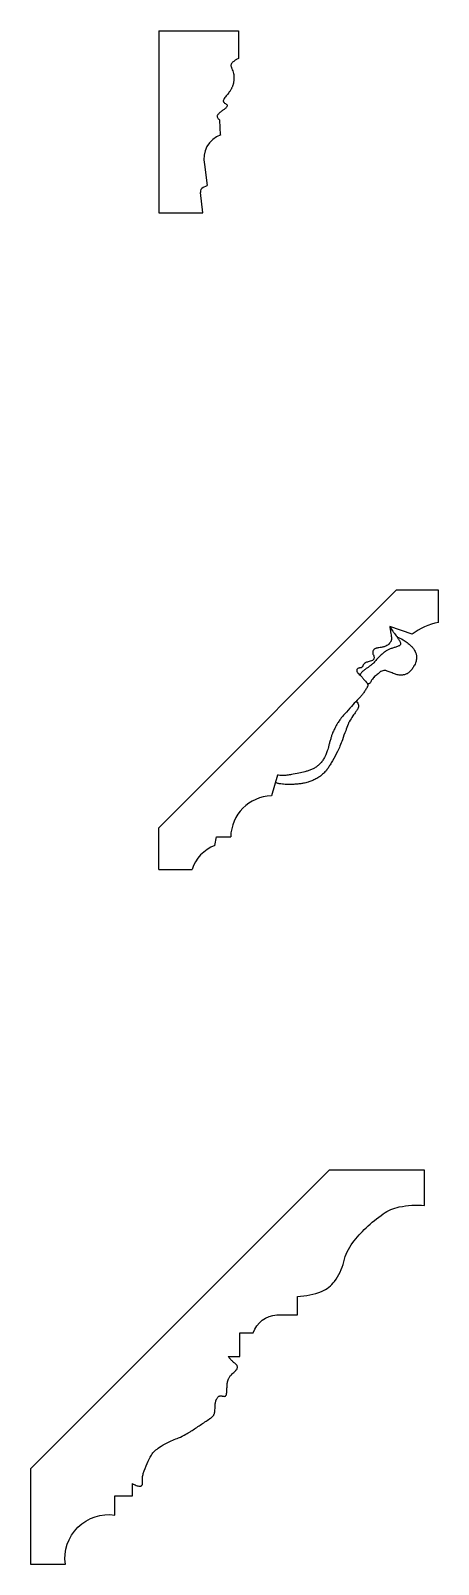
# Model space of a CAD drawing. Header units: millimetres. Extents: x 119.1 to 211.3, y 226 to 289.5.
# Drawn here: x 169.9 to 174.05, y 242.56 to 258.17 of the extents above; entities that cross this region are included whole.
import ezdxf

# ---------------------------------------------------------------- set-up
doc = ezdxf.new("R2010")
doc.units = ezdxf.units.MM

msp = doc.modelspace()

# ---------------------------------------------------------------- linework, layer by layer
at = {"color": 0}
for p, q in [((171.202, 258.17), (172.015, 258.17)), ((171.202, 258.17), (171.202, 256.317)), ((172.015, 258.17), (172.015, 257.888)), ((171.833, 257.109), (171.824, 257.261)), ((171.667, 256.808), (171.694, 256.595)), ((171.653, 256.574), (171.694, 256.595)), ((171.653, 256.317), (171.627, 256.523)), ((171.202, 256.317), (171.653, 256.317)), ((173.625, 252.48), (171.202, 250.057)), ((173.625, 252.48), (174.049, 252.48)), ((174.049, 252.48), (174.049, 252.148)), ((173.782, 252.029), (173.554, 252.106)), ((172.412, 250.595), (172.35, 250.384)), ((171.202, 249.633), (171.202, 250.057)), ((171.774, 249.878), (171.789, 249.967)), ((171.789, 249.967), (171.936, 249.967)), ((171.202, 249.633), (171.542, 249.633))]:
    msp.add_line(p, q, dxfattribs=at)
at = {"color": 0, "flags": 128}
for points in [[(172.015, 257.888, 0.012039), (171.999, 257.88, 0.019783), (171.989, 257.874, 0.01326), (171.958, 257.852, 0.039265), (171.949, 257.843, 0.059567), (171.942, 257.835, 0.068191), (171.939, 257.826, 0.064556), (171.937, 257.815, 0.0793), (171.939, 257.807, 0.030324), (171.942, 257.798, -0.019612), (171.947, 257.786, -0.017467), (171.965, 257.734, -0.054689), (171.968, 257.717, -0.015128), (171.968, 257.707, -0.01195), (171.968, 257.694, -0.010045), (171.967, 257.665, -0.01914), (171.965, 257.65, -0.010708), (171.963, 257.638, -0.012919), (171.961, 257.629, -0.011741), (171.957, 257.617, -0.012441), (171.954, 257.607, -0.01403), (171.95, 257.596, -0.013173), (171.945, 257.585, -0.013393), (171.939, 257.574, -0.013941), (171.932, 257.563, -0.011215), (171.925, 257.552, -0.009534), (171.917, 257.54, -0.013707), (171.912, 257.534, 0.004955), (171.898, 257.517, 0.023132), (171.87, 257.479, 0.054272), (171.861, 257.462, 0.114943), (171.86, 257.452, 0.116128), (171.863, 257.444, 0.149709), (171.873, 257.434, -0.101132), (171.89, 257.422, -0.024701), (171.899, 257.412, -0.100527), (171.9, 257.408, -0.162665), (171.899, 257.402, -0.087331), (171.893, 257.392, -0.014766), (171.884, 257.383, -0.014025), (171.874, 257.374, -0.023403), (171.849, 257.355, 0.024634), (171.824, 257.336, 0.020602), (171.815, 257.327, 0.018697), (171.805, 257.316, 0.078466), (171.799, 257.306, 0.103553), (171.797, 257.297, 0.101567), (171.798, 257.292, 0.035637), (171.805, 257.279, 0.063441), (171.813, 257.27, 0.055858), (171.824, 257.261)], [(173.554, 252.106, -0.003759), (173.561, 252.066, -0.005231), (173.565, 252.037, -0.000464), (173.57, 252.008, -0.00204), (173.571, 252.001, -0.041231), (173.571, 251.984, -0.039041), (173.57, 251.966, -0.083569), (173.564, 251.952, -0.058944), (173.552, 251.936, -0.034147), (173.537, 251.922, -0.043043), (173.524, 251.913, -0.024705), (173.503, 251.903, -0.047121), (173.492, 251.899, -0.006873), (173.478, 251.896, -0.00455), (173.456, 251.892, -0.012452), (173.434, 251.889, 0.019104), (173.419, 251.886, 0.046145), (173.413, 251.884, 0.030681), (173.403, 251.88, 0.050777), (173.397, 251.875, 0.037859), (173.39, 251.868, 0.058359), (173.385, 251.86, 0.068069), (173.382, 251.852, 0.054843), (173.381, 251.846, 0.031886), (173.382, 251.835, 0.104271), (173.388, 251.818, -0.107413), (173.394, 251.801, -0.035545), (173.395, 251.792, -0.040778), (173.394, 251.783, -0.067435), (173.391, 251.774, -0.089278), (173.387, 251.768, -0.080473), (173.379, 251.762, -0.030454), (173.356, 251.753, -0.036815), (173.336, 251.747, 0.04545), (173.319, 251.743, 0.054473), (173.307, 251.736, 0.038465), (173.29, 251.724, 0.168676), (173.281, 251.706, -0.212849), (173.272, 251.692, -0.033355), (173.264, 251.688, -0.038184), (173.257, 251.686, -0.078313), (173.248, 251.685, 0.083328), (173.239, 251.683, 0.081841), (173.231, 251.68, 0.069713), (173.224, 251.673, 0.080561), (173.219, 251.665, 0.104911), (173.218, 251.657, 0.063549), (173.22, 251.649, 0.073367), (173.224, 251.642, 0.017774), (173.23, 251.634, 0.019916), (173.236, 251.628, 0.027518), (173.252, 251.612, -0.034236), (173.266, 251.6, -0.006574), (173.268, 251.597, -0.000882), (173.289, 251.573, -0.012076), (173.327, 251.526, -0.071079), (173.332, 251.517, -0.120464), (173.333, 251.51, -0.083603), (173.331, 251.501, -0.010923), (173.326, 251.492, -0.013435), (173.322, 251.484, -0.006635), (173.312, 251.468, -0.006692), (173.302, 251.452, -0.016351), (173.281, 251.423, -0.016667), (173.259, 251.396, -0.014375), (173.224, 251.358, 0.008521), (173.164, 251.294, 0.003241), (173.096, 251.218, 0.008461), (173.07, 251.189, 0.01729), (173.052, 251.165, 0.01259), (173.029, 251.131, 0.013526), (173.01, 251.101, 0.013438), (172.994, 251.069, 0.01424), (172.976, 251.032, 0.019778), (172.965, 251.004, 0.007981), (172.956, 250.974, 0.006486), (172.945, 250.937, 0.009466), (172.936, 250.903, -0.008119), (172.927, 250.868, -0.016132), (172.919, 250.842, -0.010492), (172.904, 250.801, -0.033764), (172.89, 250.773, -0.026445), (172.869, 250.739, -0.039243), (172.847, 250.712, -0.038168), (172.82, 250.688, -0.02863), (172.788, 250.667, -0.032318), (172.758, 250.652, -0.016099), (172.723, 250.639, -0.018198), (172.691, 250.629, -0.014852), (172.63, 250.614, -0.011808), (172.553, 250.6, -0.008008), (172.532, 250.597, -0.003289), (172.483, 250.591, -0.041763), (172.458, 250.59, -0.022519), (172.412, 250.595)], [(173.554, 252.106, 0.004682), (173.585, 252.061, 0.007313), (173.605, 252.032, 0.001424), (173.632, 251.996, -0.005671), (173.638, 251.987, -0.011173), (173.644, 251.978, -0.006503), (173.653, 251.964, -0.031686), (173.658, 251.955, -0.020756), (173.663, 251.942, -0.070967), (173.665, 251.933, -0.07585), (173.664, 251.924, -0.106979), (173.659, 251.915, -0.132121), (173.653, 251.911, -0.008929), (173.641, 251.907, -0.003086), (173.607, 251.895, -0.002974), (173.576, 251.885, 0.005538), (173.559, 251.879, 0.039356), (173.544, 251.873, 0.020414), (173.518, 251.858, 0.029884), (173.488, 251.835, 0.021336), (173.448, 251.8, 0.022731), (173.413, 251.762, -0.028013), (173.385, 251.732, -0.007935), (173.361, 251.711, -0.017252), (173.35, 251.702, -0.024445), (173.335, 251.691, 0.015074), (173.31, 251.675, 0.014265), (173.299, 251.667, 0.006205), (173.274, 251.646, 0.077582), (173.264, 251.634, 0.041457), (173.25, 251.608)], [(173.627, 252.002, -0.034834), (173.69, 251.973, -0.046874), (173.732, 251.944, -0.005564), (173.77, 251.911, -0.02729), (173.778, 251.903, -0.032298), (173.8, 251.876, -0.041987), (173.813, 251.852, -0.018881), (173.82, 251.836, -0.027987), (173.824, 251.824, -0.027307), (173.827, 251.809, -0.032102), (173.828, 251.795, -0.028896), (173.828, 251.781, -0.026613), (173.825, 251.766, -0.022962), (173.823, 251.754, -0.014508), (173.817, 251.737, -0.036473), (173.806, 251.714, -0.024641), (173.787, 251.682, -0.03575), (173.764, 251.653, -0.05119), (173.745, 251.637, -0.025594), (173.731, 251.627, -0.036714), (173.72, 251.622, -0.026196), (173.705, 251.617, -0.03059), (173.691, 251.614, -0.022954), (173.676, 251.613, -0.021735), (173.66, 251.612, -0.023873), (173.639, 251.614, -0.048763), (173.629, 251.616, -0.012585), (173.612, 251.623, 0.005351), (173.57, 251.638, 0.002558), (173.527, 251.654, 0.008942), (173.515, 251.658, 0.0904), (173.504, 251.659, 0.0459), (173.485, 251.656, 0.037315), (173.465, 251.65, 0.075762), (173.457, 251.645, 0.002838), (173.444, 251.634, 0.001129), (173.411, 251.606, 0.000443), (173.391, 251.589, 0.002865), (173.388, 251.586, 0.058641), (173.385, 251.583, 0.009747), (173.37, 251.561, 0.054279), (173.362, 251.544, -0.085355), (173.355, 251.533, -0.084545), (173.352, 251.531, -0.036883), (173.344, 251.526, -0.0827), (173.337, 251.525, -0.063869), (173.329, 251.525)], [(173.214, 251.345, -0.081497), (173.229, 251.326, -0.100944), (173.235, 251.308, -0.016675), (173.236, 251.293, -0.060049), (173.236, 251.288, -0.037316), (173.233, 251.278, -0.038512), (173.229, 251.269, -0.045246), (173.211, 251.241, 0.027366), (173.179, 251.197, 0.006269), (173.142, 251.138, 0.034441), (173.136, 251.126, 0.008255), (173.131, 251.113, 0.001674), (173.106, 251.047, 0.005262), (173.072, 250.955, -0.007362), (173.047, 250.889, -0.023852), (173.023, 250.837, -0.012395), (172.971, 250.739, -0.009054), (172.948, 250.7, -0.010711), (172.927, 250.667, -0.030466), (172.903, 250.636, -0.026563), (172.871, 250.604, -0.035048), (172.84, 250.579, -0.031068), (172.801, 250.556, -0.022947), (172.76, 250.536, -0.027385), (172.723, 250.524, -0.017988), (172.676, 250.512, -0.024439), (172.64, 250.506, -0.011014), (172.599, 250.502, -0.010764), (172.557, 250.5, -0.009717), (172.505, 250.5, -0.015247), (172.472, 250.502, -0.016475), (172.462, 250.503, -0.005014), (172.43, 250.508, -0.039795), (172.415, 250.511, -0.022393), (172.39, 250.521)]]:
    msp.add_lwpolyline(points, format="xyb", dxfattribs=at)
at = {"color": 0}
msp.add_lwpolyline([(170.252, 242.565, -0.498617), (170.757, 243.066), (170.757, 243.26), (170.935, 243.26), (170.935, 243.388, 0.079578), (170.972, 243.368, 0.084416), (171.011, 243.361, 0.001088), (171.017, 243.361, 0.026925), (171.018, 243.361, 0.016938), (171.02, 243.361, 0.015162), (171.023, 243.362, 0.044553), (171.025, 243.363, 0.024032), (171.027, 243.364, 0.125265), (171.032, 243.369, 0.089676), (171.036, 243.377, 0.008443), (171.037, 243.382, 0.022426), (171.037, 243.383, 0.009371), (171.037, 243.393, 0.016341), (171.037, 243.399, 0.001886), (171.037, 243.407, -0.001569), (171.037, 243.415, -0.000849), (171.037, 243.422, -0.000468), (171.037, 243.433, -0.0177), (171.037, 243.435, -0.002127), (171.038, 243.45, -0.063037), (171.045, 243.489, -0.022788), (171.084, 243.591, -0.037551), (171.128, 243.676, -0.066814), (171.162, 243.718, -0.042062), (171.21, 243.756, -0.028833), (171.287, 243.8, -0.023634), (171.405, 243.852, 0.037179), (171.479, 243.888, 0.001154), (171.503, 243.901, 0.012788), (171.505, 243.902, 0.000972), (171.516, 243.91, 0.000812), (171.53, 243.918, 0.002027), (171.625, 243.982, -0.002443), (171.72, 244.045, -0.001963), (171.726, 244.049, 0.003031), (171.733, 244.053, 0.020722), (171.737, 244.056, 0.011283), (171.744, 244.062, 0.020201), (171.748, 244.066, 0.013933), (171.754, 244.072, 0.027755), (171.757, 244.076, 0.020089), (171.762, 244.083, 0.045044), (171.767, 244.094, 0.039427), (171.771, 244.108, 0.006585), (171.772, 244.113, 0.002819), (171.773, 244.123, 0.042527), (171.777, 244.177, -0.060123), (171.781, 244.216, -0.008985), (171.784, 244.226, -0.016833), (171.785, 244.231, -0.014509), (171.788, 244.237, -0.011854), (171.791, 244.245, -0.026147), (171.794, 244.25, -0.012619), (171.8, 244.259, -0.056012), (171.808, 244.269, -0.068676), (171.816, 244.275, -0.05048), (171.824, 244.278, -0.068981), (171.83, 244.279, -0.011332), (171.835, 244.279, -0.016475), (171.838, 244.279, -0.030604), (171.844, 244.278, 0.016705), (171.854, 244.276, 0.040252), (171.873, 244.274, 0.112202), (171.88, 244.276, 0.054419), (171.882, 244.277, 0.043189), (171.884, 244.279, 0.069746), (171.889, 244.286, 0.059766), (171.892, 244.296, 0.011614), (171.894, 244.306, 0.023562), (171.895, 244.312, 0.001693), (171.895, 244.317, 0.000679), (171.896, 244.33, 0.011802), (171.898, 244.381, -0.025019), (171.9, 244.405, -0.017057), (171.901, 244.411, -0.012714), (171.903, 244.421, -0.00795), (171.905, 244.429, -0.010763), (171.907, 244.435, -0.011726), (171.909, 244.442, -0.009396), (171.912, 244.449, -0.014071), (171.914, 244.453, -0.006409), (171.919, 244.462, -0.028138), (171.927, 244.476, -0.034777), (171.935, 244.486, -0.02654), (171.951, 244.502, 0.015127), (171.98, 244.53, 0.002131), (171.987, 244.537, 0.002929), (171.991, 244.542, 0.07755), (172, 244.555, 0.091185), (172.004, 244.567, 0.025072), (172.004, 244.571, 0.020083), (172.004, 244.574, 0.070237), (172, 244.588, 0.102349), (171.995, 244.596, 0.039211), (171.982, 244.607, -0.025215), (171.96, 244.624, -0.000912), (171.957, 244.627, -0.000354), (171.949, 244.634, -0.033399), (171.931, 244.654, -0.027081), (171.91, 244.68), (172.027, 244.68), (172.027, 244.92), (172.164, 244.92, -0.295989), (172.405, 245.104), (172.616, 245.104), (172.616, 245.291, 0.090126), (172.861, 245.342, 0.136388), (172.993, 245.444, 0.103865), (173.086, 245.643, -0.106194), (173.178, 245.838, -0.040458), (173.314, 245.988, -0.036351), (173.489, 246.131, -0.102313), (173.651, 246.201, -0.069426), (173.909, 246.217), (173.909, 246.576), (172.939, 246.576), (169.898, 243.535), (169.898, 242.565), (170.252, 242.565)], format="xyb", dxfattribs=at)
for centre, radius, start, end in [((171.922, 256.864), 0.261, 109.6188, 192.25), ((171.676, 256.53), 0.05, 117.0566, 187.1955), ((174.196, 251.459), 0.705, 102.0012, 125.9682), ((172.362, 249.957), 0.427, 91.6579, 178.6425), ((171.906, 249.521), 0.381, 110.275, 162.8782)]:
    msp.add_arc(centre, radius, start, end, dxfattribs=at)

doc.saveas('drawing.dxf')
